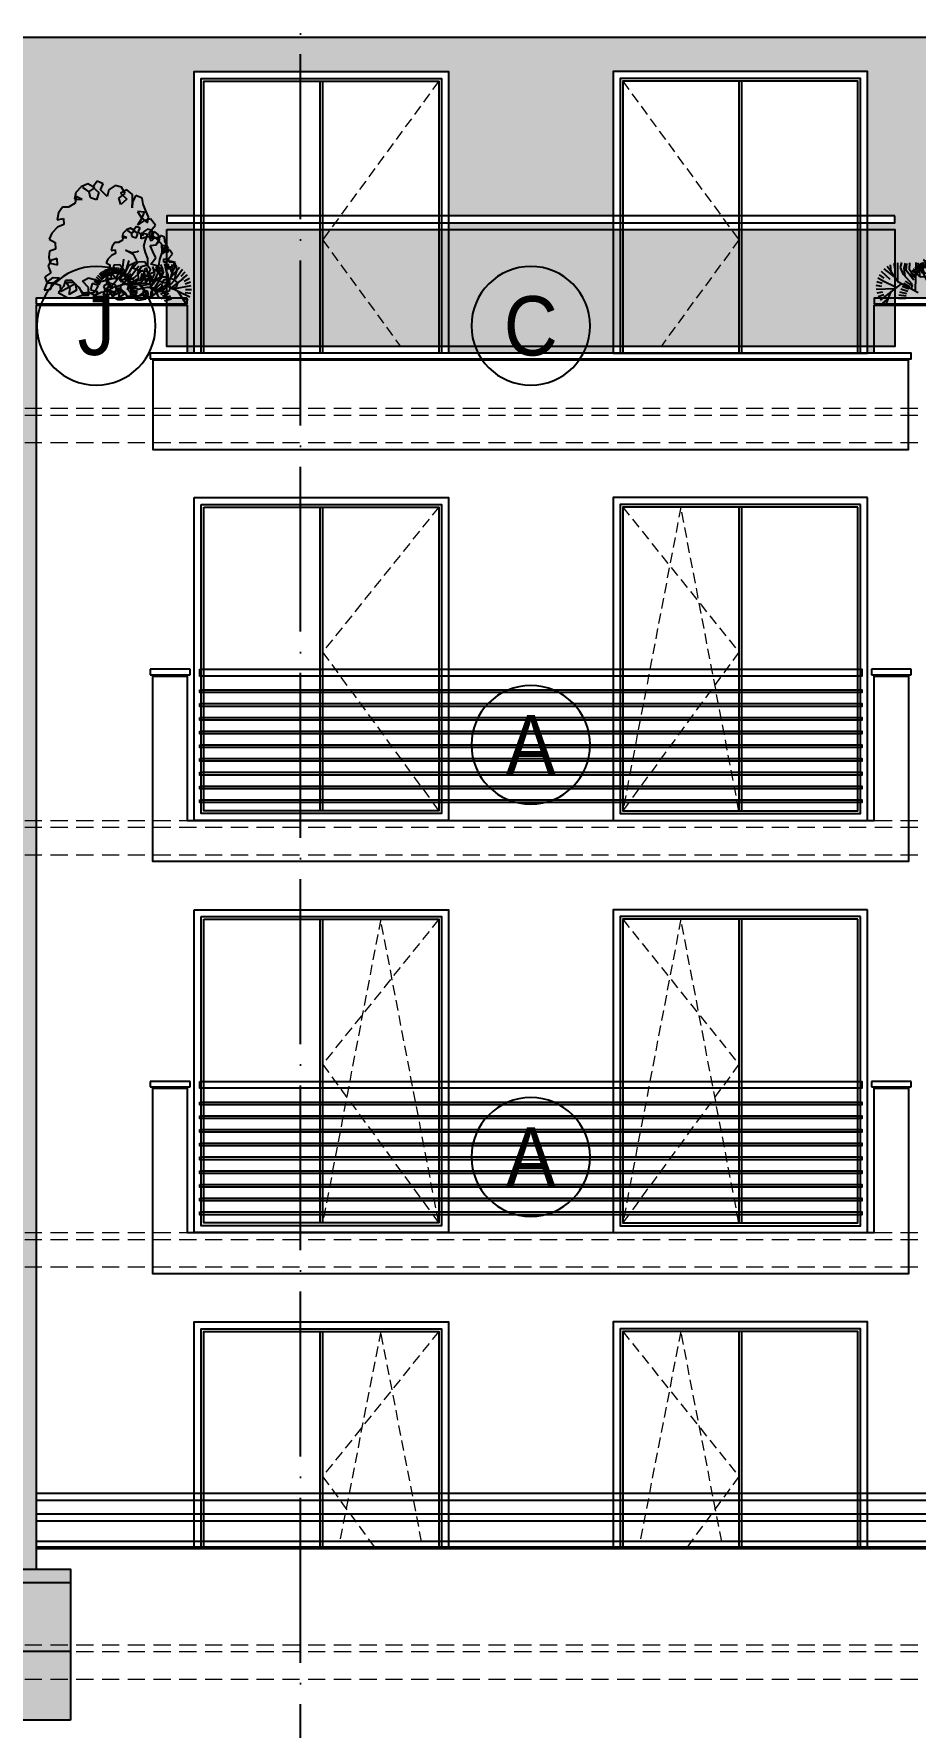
# Model space of a CAD drawing. Extents: x 9615146 to 9672346, y 4699603 to 4705703.
# Drawn here: x 9646789 to 9647431, y 4700649 to 4701881 of the extents above; entities that cross this region are included whole.
import ezdxf
from ezdxf.enums import TextEntityAlignment as Align

# ---------------------------------------------------------------- set-up
doc = ezdxf.new("R2010")
doc.units = 0
doc.header["$LTSCALE"] = 0.5
doc.header["$MEASUREMENT"] = 0
doc.linetypes.add('ACAD_ISO04W100', pattern=[30, 24, -3, 0, -3])
doc.linetypes.add('DASHED', pattern=[0.75, 0.5, -0.25])
doc.layers.get('0').update_dxf_attribs({"color": 251, "linetype": 'CONTINUOUS'})
for name, color, linetype in [('_axis', 1, 'ACAD_ISO04W100'), ('_hatch', 9, 'CONTINUOUS'), ('_hatch_construction', 252, 'CONTINUOUS'), ('_text_spesif_window', 41, 'CONTINUOUS'), ('_view', 3, 'CONTINUOUS'), ('_vista', 75, 'CONTINUOUS'), ('fasadi', 147, 'CONTINUOUS')]:
    doc.layers.add(name, color=color, linetype=linetype)
doc.layers.add('_punk', color=8, linetype='DASHED', lineweight=9)
doc.styles.add('HEB1', font='', dxfattribs={"width": 0.8, "oblique": 17})
doc.styles.add('POMESHTENIA', font='arial.ttf', dxfattribs={"width": 0.9})
doc.styles.get('HEB1').set_extended_font_data('HebarU Cyr')
pattern_1 = [(0, (3, 0), (30, 15), [27, -3]), (0, (3, 3), (30, 15), [27, -3]), (90, (3, 3), (-30, 15), [12, -3]), (90, (0, 3), (-30, 15), [12, -3])]

# ---------------------------------------------------------------- blocks, each defined once
blk = doc.blocks.new('TREE8-E')
for p, q in [((-8.62, 6.91), (-10, 10.02)), ((-7.19, 7.05), (-8.98, 10.44)), ((-7.42, 8.84), (-7.9, 10.7)), ((-7.42, 8.84), (-6.79, 10.78)), ((-6.94, 5.39), (-4.62, 10.43)), ((-6.11, 9.06), (-5.69, 10.69)), ((-4.45, 8.81), (-3.55, 10.05)), ((-8.62, 3.89), (-13.52, 5.93)), ((-11.68, 6.05), (-13.1, 6.95)), ((-11.26, 6.78), (-12.51, 7.9)), ((-10.72, 7.44), (-11.79, 8.73)), ((-10.09, 8), (-10.95, 9.45)), ((-8.04, 4.03), (-10.82, 7.5)), ((-6.94, 5.39), (-7.42, 8.84)), ((-2.76, 0.04), (-6.94, 5.39)), ((-4.54, 6.64), (-4.45, 8.81)), ((-3.26, 2.93), (-4.54, 6.64)), ((-4.32, 6), (-3.61, 8.28)), ((-3.61, 8.28), (-2.65, 9.42)), ((-3.37, 7.39), (-2.35, 9.19)), ((-2.44, 3.89), (-3.37, 7.39)), ((-3.33, 0.76), (0.33, 8.32)), ((-2.38, 7.14), (-1.43, 8.96)), ((-1.73, 4.24), (-2.38, 7.14)), ((-0.38, 3.93), (-1.32, 6.6)), ((-0.38, 3.93), (0.43, 6.59)), ((0.67, 4.77), (0.71, 7.98)), ((1.23, 4.49), (1.23, 6.45)), ((3.03, 4.83), (1.24, 7.41)), ((4.3, 4.6), (2.6, 8.27)), ((4.87, 5.91), (4.09, 8.87)), ((6.86, 2.61), (4.33, 5.51)), ((6.02, 4.2), (4.87, 5.91)), ((6, 5.26), (5.67, 9.21)), ((6.46, 4.38), (6, 5.26)), ((9.16, 0.67), (6.19, 6.34)), ((6.98, 6.04), (7.28, 9.27)), ((7.4, 4.58), (6.98, 6.04)), ((8.33, 3.11), (7.54, 6.56)), ((8.35, 4.58), (8.22, 6.56)), ((8.82, 4.51), (8.9, 6.49)), ((9.28, 4.39), (9.57, 6.35)), ((9.73, 4.22), (10.22, 6.14)), ((10.16, 4.01), (10.84, 5.86)), ((10.56, 3.75), (11.43, 5.52)), ((10.93, 3.45), (11.99, 5.12)), ((-12.21, 3.59), (-13.88, 3.75)), ((-12.16, 4.44), (-13.79, 4.86)), ((-6.22, 4.47), (-13.79, 2.65)), ((-11.9, 1.94), (-13.54, 1.57)), ((-9.89, 3.59), (-13.12, 0.55)), ((-6.86, -0.04), (-8.75, 0.93)), ((-6.43, 0.55), (-8.23, 1.68)), ((-5.95, 1.11), (-7.65, 2.39)), ((-5.43, 1.62), (-7.01, 3.05)), ((-4.86, 2.09), (-6.31, 3.65)), ((-4.25, 2.5), (-5.56, 4.18)), ((-3.61, 2.86), (-4.77, 4.65)), ((-4.11, 1.77), (-3.26, 2.93)), ((1.9, 3.05), (-0.38, 3.93)), ((8.96, 0.42), (0.67, 4.77)), ((3.35, 0.5), (1.38, 0.37)), ((3.43, 0.97), (1.45, 1.05)), ((3.55, 1.44), (1.59, 1.72)), ((3.72, 1.88), (1.8, 2.37)), ((3.93, 2.31), (1.9, 3.05)), ((4.83, 3.42), (3.03, 4.83)), ((5.2, 3.72), (4.3, 4.6)), ((7.99, 2.91), (9.73, 4.22)), ((8.64, 0.04), (12.5, 4.67)), ((11.57, 2.74), (12.95, 4.16)), ((11.84, 2.34), (13.36, 3.61)), ((12.05, 1.92), (13.7, 3.02)), ((12.23, 1.47), (13.98, 2.4)), ((12.35, 1.01), (14.19, 1.75)), ((12.43, 0.54), (14.34, 1.08))]:
    blk.add_line(p, q)
blk = doc.blocks.new('_TREE16')
for p, q in [((-1.4, 155.7), (-7.1, 147.9)), ((6.3, 152), (-1.4, 155.7)), ((-29.4, 140.7), (-30.9, 132.4)), ((-30.9, 132.4), (-21.1, 131.8)), ((-28.8, 135.5), (-29.9, 127.2)), ((-22.1, 148.4), (-29.4, 140.7)), ((-21.1, 131.8), (-28.8, 135.5)), ((-13.8, 152), (-22.1, 148.4)), ((-11.8, 141.7), (-20, 147.4)), ((-20, 147.4), (-12.3, 141.7)), ((-4.5, 146.9), (-13.8, 152)), ((-12.3, 141.7), (-4.5, 146.9)), ((-10.2, 133.9), (-11.8, 141.7)), ((-2.4, 131.4), (-10.2, 133.9)), ((-7.1, 147.9), (0.7, 140.7)), ((0.7, 140.7), (-2.4, 131.4)), ((2.7, 144.3), (6.3, 152)), ((11.5, 135.5), (2.7, 144.3)), ((13.6, 144.3), (11.5, 135.5)), ((21.9, 150), (13.6, 144.3)), ((30.2, 147.9), (21.9, 150)), ((26.5, 133.4), (34.8, 139.6)), ((29.1, 125.1), (26.5, 133.4)), ((36.9, 144.3), (28.6, 140.1)), ((28.6, 140.1), (36.9, 132.4)), ((36.9, 132.4), (29.1, 125.1)), ((34.8, 139.6), (30.2, 147.9)), ((44.6, 138.1), (36.9, 144.3)), ((44.6, 130.3), (44.6, 138.1)), ((48.8, 137), (44.6, 128.8)), ((57.1, 133.4), (48.8, 137)), ((58.1, 125.6), (57.1, 133.4)), ((-51.6, 114.3), (-53.7, 105.4)), ((-46.4, 122), (-51.6, 114.3)), ((-38.7, 122), (-46.4, 122)), ((-29.9, 127.2), (-38.7, 122)), ((44.1, 121), (44.6, 130.3)), ((44.6, 128.8), (44.1, 121)), ((60.1, 115.3), (50.8, 116.3)), ((50.8, 116.3), (56, 108)), ((56.5, 107), (60.1, 115.3)), ((61.7, 116.9), (58.1, 125.6)), ((65.3, 109.1), (61.7, 116.9)), ((-53.1, 95.6), (-60.4, 87.8)), ((-53.7, 105.4), (-45.4, 107)), ((-44.8, 99.2), (-53.1, 95.6)), ((-45.4, 107), (-44.8, 99.2)), ((51.4, 98.7), (56.5, 107)), ((59.1, 103.9), (51.4, 98.7)), ((55.5, 80.6), (55.5, 88.4)), ((55.5, 88.4), (63.8, 86.8)), ((56, 108), (63.8, 101.3)), ((67.9, 106.5), (59.1, 103.9)), ((63.8, 101.3), (65.3, 109.1)), ((66.4, 89.4), (74.1, 98.2)), ((66.9, 81.6), (66.4, 89.4)), ((74.1, 98.2), (67.9, 106.5)), ((-60.4, 87.8), (-64, 80.1)), ((-64, 80.1), (-56.3, 75.9)), ((-55.7, 67.1), (-63.5, 64.5)), ((-56.3, 75.9), (-55.7, 67.1)), ((46.2, 59.9), (35.3, 66.1)), ((35.3, 66.1), (43.6, 63)), ((63.3, 83.2), (55.5, 80.6)), ((60.7, 79), (58.6, 71.3)), ((58.6, 71.3), (60.7, 63)), ((63.8, 86.8), (60.7, 79)), ((71.6, 82.7), (63.3, 83.2)), ((74.6, 81.6), (66.9, 81.6)), ((67.4, 71.8), (75.1, 72.9)), ((71, 64), (67.4, 71.8)), ((79.8, 80.6), (71.6, 82.7)), ((82.4, 73.9), (74.6, 81.6)), ((75.1, 72.9), (79.8, 80.6)), ((82.9, 63), (82.4, 73.9)), ((-61.9, 52.6), (-65, 44.9)), ((-65, 44.9), (-61.9, 36.6)), ((-63.5, 64.5), (-64.5, 56.8)), ((-64.5, 56.8), (-62.4, 49)), ((-62.4, 49), (-53.1, 46.9)), ((-53.7, 55.2), (-61.9, 52.6)), ((-53.1, 46.9), (-53.7, 55.2)), ((20.3, 46.4), (18.3, 37.6)), ((28.1, 46.9), (20.3, 46.4)), ((34.3, 38.2), (28.1, 46.9)), ((35.8, 37.6), (40, 46.4)), ((40, 46.4), (50.3, 51.1)), ((43.6, 63), (51.4, 64)), ((44.6, 42.3), (52.4, 50.6)), ((50.3, 51.1), (46.2, 59.9)), ((55.5, 44.3), (50.8, 36.6)), ((51.4, 64), (52.4, 65.6)), ((52.4, 50.6), (60.1, 51.1)), ((63.8, 46.4), (55.5, 44.3)), ((60.1, 51.1), (67.9, 41.3)), ((60.7, 63), (63.8, 55.2)), ((63.8, 55.2), (63.8, 46.4)), ((68.4, 47.5), (74.6, 55.8)), ((76.7, 45.4), (68.4, 47.5)), ((74.6, 55.8), (71, 64)), ((71.6, 37.1), (78.8, 44.9)), ((85, 38.2), (76.7, 45.4)), ((78.8, 44.9), (79.8, 53.7)), ((79.8, 53.7), (82.9, 63)), ((-67.1, 23.1), (-70.2, 13.8)), ((-61.9, 36.6), (-69.7, 31.4)), ((-69.7, 31.4), (-67.1, 23.7)), ((-67.1, 23.7), (-58.8, 30.4)), ((-58.8, 23.1), (-67.1, 23.1)), ((-61.9, 15.4), (-59.9, 23.7)), ((-59.9, 23.7), (-49.5, 20.5)), ((-58.8, 30.4), (-50.5, 29.9)), ((-50.5, 29.9), (-58.8, 23.1)), ((-42.8, 26.3), (-45.4, 18.5)), ((-34.5, 26.3), (-42.8, 26.3)), ((-41.2, 23.7), (-32.9, 24.2)), ((-36.6, 15.9), (-41.2, 23.7)), ((-39.2, 17.4), (-29.9, 22.6)), ((-25.7, 17.9), (-34.5, 26.3)), ((-32.9, 24.2), (-24.7, 17.4)), ((-29.9, 22.6), (-28.3, 13.8)), ((-20.5, 25.7), (-12.8, 29.9)), ((-12.8, 17.4), (-20.5, 25.7)), ((-12.8, 29.9), (-5, 27.8)), ((-8.2, 22.6), (-10.2, 14.4)), ((0.1, 20), (-8.2, 22.6)), ((-5, 27.8), (3.3, 25.2)), ((3.3, 25.2), (11.5, 27.3)), ((11.5, 27.3), (20.8, 29.3)), ((13.6, 23.1), (12, 15.4)), ((21.9, 21.1), (13.6, 23.1)), ((18.3, 37.6), (28.1, 35)), ((20.8, 29.3), (28.6, 29.3)), ((35.3, 27.3), (27, 27.8)), ((27, 27.8), (36.9, 21.1)), ((28.1, 35), (35.8, 37.6)), ((28.6, 29.3), (34.3, 38.2)), ((29.1, 20), (37.9, 27.3)), ((44.1, 24.2), (35.3, 27.3)), ((37.9, 27.3), (40.5, 18.5)), ((38.4, 14.8), (39.5, 22.6)), ((46.2, 22.1), (38.4, 14.8)), ((39.5, 22.6), (48.2, 22.6)), ((52.4, 28.8), (44.1, 24.2)), ((55.5, 38.7), (44.6, 42.3)), ((55.5, 20), (46.2, 22.1)), ((48.2, 21.6), (56, 24.7)), ((48.2, 22.6), (56.5, 20)), ((50.8, 36.6), (52.4, 28.8)), ((63.3, 37.6), (55.5, 38.7)), ((56, 24.7), (63.3, 34)), ((56.5, 20), (67.4, 22.1)), ((67.9, 41.3), (63.3, 32.4)), ((69.4, 29.9), (63.3, 37.6)), ((63.3, 34), (71.6, 37.1)), ((63.3, 32.4), (73.6, 25.7)), ((67.4, 22.1), (69.4, 29.9)), ((73.6, 25.7), (81.9, 29.9)), ((81.9, 29.9), (85, 38.2)), ((-70.2, 13.8), (-61.9, 15.4)), ((-45.4, 18.5), (-52.1, 10.7)), ((-52.1, 10.7), (-39.7, 4)), ((-49.5, 20.5), (-49, 12.2)), ((-49, 12.2), (-39.2, 17.4)), ((-39.7, 4), (-30.9, 4)), ((-38.1, 8.1), (-36.6, 15.9)), ((-28.3, 13.8), (-38.1, 8.1)), ((-30.9, 4), (-21.1, 7.6)), ((-20, 10.2), (-25.7, 17.9)), ((-24.7, 17.4), (-21.1, 9.2)), ((-21.1, 9.2), (-13.3, 9.7)), ((-21.1, 7.6), (-12.3, 7.6)), ((-12.3, 10.7), (-20, 10.2)), ((-13.3, 9.7), (-4.5, 11.2)), ((-12.3, 7.6), (-12.8, 17.4)), ((-4.5, 7.1), (-12.3, 10.7)), ((-10.2, 14.4), (-0.9, 12.2)), ((-4.5, 11.2), (0.1, 20)), ((-0.9, 12.2), (-4.5, 4.5)), ((3.8, 10.7), (-4.5, 7.1)), ((-4.5, 4.5), (3.8, 2.4)), ((13.6, 12.8), (3.8, 10.7)), ((3.8, 2.4), (11.5, 3.5)), ((8.4, 5.5), (16.2, 10.2)), ((11.5, 3.5), (19.3, 5)), ((12, 15.4), (21.3, 8.6)), ((19.3, 5), (13.6, 12.8)), ((16.2, 10.2), (23.9, 13.3)), ((21.3, 8.6), (29.6, 10.7)), ((23.9, 13.3), (21.9, 21.1)), ((29.6, 10.7), (29.1, 20)), ((36.9, 21.1), (48.2, 21.6)), ((40.5, 18.5), (44.1, 9.2)), ((44.1, 9.2), (52.4, 6)), ((52.4, 6), (60.7, 12.2)), ((60.7, 12.2), (55.5, 20))]:
    blk.add_line(p, q)
blk = doc.blocks.new('fghfdg')
at = {"layer": '_text_spesif_window'}
blk.add_circle((0, 0), 18, dxfattribs=at)
at = {"layer": '_text_spesif_window', "style": 'HEB1', "text_generation_flag": 6, "width": 0.8}
blk.add_attdef('A', text='', height=18, rotation=180, dxfattribs=at).set_placement((0, -9.23), align=Align.CENTER)

msp = doc.modelspace()

# ---------------------------------------------------------------- hatches: boundary and pattern name
at = {"layer": '_hatch', "ltscale": 30, "true_color": 0xb97b1d}
h = msp.add_hatch(color=32, dxfattribs=at)
h.dxf.hatch_style = 1
h.paths.add_polyline_path([(9646905.73, 4701853.84), (9646983.23, 4701853.84), (9646983.23, 4701878.84), (9646313.23, 4701878.84), (9646313.23, 4701853.84), (9646390.73, 4701853.84), (9646390.73, 4701748.84), (9646410.73, 4701748.84), (9646410.73, 4701743.84), (9646390.73, 4701743.84), (9646390.73, 4701738.84), (9646410.73, 4701738.84), (9646410.73, 4701688.84), (9646505.73, 4701688.84), (9646505.73, 4701684.84), (9646410.73, 4701684.84), (9646410.73, 4701683.84), (9646505.73, 4701683.84), (9646505.73, 4700763.84), (9646790.73, 4700763.84), (9646790.73, 4701683.84), (9646885.73, 4701683.84), (9646885.73, 4701684.84), (9646790.73, 4701684.84), (9646790.73, 4701688.84), (9646885.73, 4701688.84), (9646885.73, 4701738.84), (9646905.73, 4701738.84), (9646905.73, 4701743.84), (9646885.73, 4701743.84), (9646885.73, 4701748.84), (9646905.73, 4701748.84)])
h.paths.add_polyline_path([(9646738.23, 4701648.84), (9646738.23, 4701578.84), (9646558.23, 4701578.84), (9646558.23, 4701648.84)], flags=16)
h.paths.add_polyline_path([(9646733.23, 4701643.84), (9646733.23, 4701583.84), (9646563.23, 4701583.84), (9646563.23, 4701643.84)], flags=0)
h.paths.add_polyline_path([(9646731.23, 4701641.84), (9646731.23, 4701585.84), (9646565.23, 4701585.84), (9646565.23, 4701641.84)], flags=0)
h.paths.add_polyline_path([(9646738.23, 4701348.84), (9646738.23, 4701278.84), (9646558.23, 4701278.84), (9646558.23, 4701348.84)], flags=16)
h.paths.add_polyline_path([(9646733.23, 4701343.84), (9646733.23, 4701283.84), (9646563.23, 4701283.84), (9646563.23, 4701343.84)], flags=0)
h.paths.add_polyline_path([(9646731.23, 4701341.84), (9646731.23, 4701285.84), (9646565.23, 4701285.84), (9646565.23, 4701341.84)], flags=0)
h.paths.add_polyline_path([(9646738.23, 4701048.84), (9646738.23, 4700978.84), (9646558.23, 4700978.84), (9646558.23, 4701048.84)], flags=16)
h.paths.add_polyline_path([(9646733.23, 4701043.84), (9646733.23, 4700983.84), (9646563.23, 4700983.84), (9646563.23, 4701043.84)], flags=0)
h.paths.add_polyline_path([(9646731.23, 4701041.84), (9646731.23, 4700985.84), (9646565.23, 4700985.84), (9646565.23, 4701041.84)], flags=0)
h.paths.add_polyline_path([(9646410.73, 4701738.84), (9646390.73, 4701738.84), (9646390.73, 4701653.84), (9646395.73, 4701653.84), (9646395.73, 4701683.84), (9646410.73, 4701683.84), (9646410.73, 4701684.84), (9646395.73, 4701684.84), (9646395.73, 4701688.84), (9646410.73, 4701688.84)], flags=17)
h.paths.add_polyline_path([(9646395.73, 4701653.84), (9646390.73, 4701653.84), (9646390.73, 4701648.84), (9646395.73, 4701648.84)], flags=17)
h.paths.add_polyline_path([(9646905.73, 4701738.84), (9646885.73, 4701738.84), (9646885.73, 4701688.84), (9646900.73, 4701688.84), (9646900.73, 4701684.84), (9646885.73, 4701684.84), (9646885.73, 4701683.84), (9646900.73, 4701683.84), (9646900.73, 4701653.84), (9646905.73, 4701653.84)], flags=17)
h.paths.add_polyline_path([(9646905.73, 4701653.84), (9646900.73, 4701653.84), (9646900.73, 4701648.84), (9646905.73, 4701648.84)], flags=17)
h = msp.add_hatch(color=32, dxfattribs=at)
h.dxf.hatch_style = 1
h.paths.add_polyline_path([(9648235.73, 4701878.84), (9648218.23, 4701878.84), (9648218.23, 4701688.84), (9648235.73, 4701688.84)])
h.paths.add_polyline_path([(9647395.73, 4701853.84), (9647210.73, 4701853.84), (9647210.73, 4701748.84), (9647090.73, 4701748.84), (9647090.73, 4701853.84), (9646983.23, 4701853.84), (9646983.23, 4701878.84), (9647493.23, 4701878.84), (9647493.23, 4701688.84), (9647415.73, 4701688.84), (9647415.73, 4701738.84), (9647395.73, 4701738.84), (9647395.73, 4701743.84), (9647415.73, 4701743.84), (9647415.73, 4701748.84), (9647395.73, 4701748.84)])
h.paths.add_polyline_path([(9647493.23, 4701878.84), (9647528.23, 4701878.84), (9647528.23, 4701688.84), (9647493.23, 4701688.84)])
h.paths.add_polyline_path([(9647528.23, 4701878.84), (9648218.23, 4701878.84), (9648218.23, 4701688.84), (9648140.73, 4701688.84), (9648140.73, 4701738.84), (9648120.73, 4701738.84), (9648120.73, 4701743.84), (9648140.73, 4701743.84), (9648140.73, 4701748.84), (9648120.73, 4701748.84), (9648120.73, 4701853.84), (9647935.73, 4701853.84), (9647935.73, 4701748.84), (9647815.73, 4701748.84), (9647815.73, 4701853.84), (9647630.73, 4701853.84), (9647630.73, 4701748.84), (9647610.73, 4701748.84), (9647610.73, 4701743.84), (9647630.73, 4701743.84), (9647630.73, 4701738.84), (9647610.73, 4701738.84), (9647610.73, 4701688.84), (9647528.23, 4701688.84)])
h.paths.add_polyline_path([(9648120.73, 4701738.84), (9648140.73, 4701738.84), (9648140.73, 4701688.84), (9648125.73, 4701688.84), (9648125.73, 4701684.84), (9648140.73, 4701684.84), (9648140.73, 4701683.84), (9648125.73, 4701683.84), (9648125.73, 4701653.84), (9648120.73, 4701653.84)])
h.paths.add_polyline_path([(9648120.73, 4701653.84), (9648125.73, 4701653.84), (9648125.73, 4701648.84), (9648120.73, 4701648.84)])
h.paths.add_polyline_path([(9647815.73, 4701743.84), (9647935.73, 4701743.84), (9647935.73, 4701738.84), (9647815.73, 4701738.84)], flags=17)
h.paths.add_polyline_path([(9647815.73, 4701738.84), (9647935.73, 4701738.84), (9647935.73, 4701653.84), (9647815.73, 4701653.84)])
h.paths.add_polyline_path([(9647815.73, 4701653.84), (9647935.73, 4701653.84), (9647935.73, 4701648.84), (9647815.73, 4701648.84)])
h.paths.add_polyline_path([(9647610.73, 4701738.84), (9647630.73, 4701738.84), (9647630.73, 4701653.84), (9647625.73, 4701653.84), (9647625.73, 4701683.84), (9647610.73, 4701683.84), (9647610.73, 4701684.84), (9647625.73, 4701684.84), (9647625.73, 4701688.84), (9647610.73, 4701688.84)])
h.paths.add_polyline_path([(9647625.73, 4701653.84), (9647630.73, 4701653.84), (9647630.73, 4701648.84), (9647625.73, 4701648.84)])
h.paths.add_polyline_path([(9647395.73, 4701738.84), (9647415.73, 4701738.84), (9647415.73, 4701688.84), (9647400.73, 4701688.84), (9647400.73, 4701684.84), (9647415.73, 4701684.84), (9647415.73, 4701683.84), (9647400.73, 4701683.84), (9647400.73, 4701653.84), (9647395.73, 4701653.84)])
h.paths.add_polyline_path([(9647395.73, 4701653.84), (9647400.73, 4701653.84), (9647400.73, 4701648.84), (9647395.73, 4701648.84)])
h.paths.add_polyline_path([(9647090.73, 4701743.84), (9647210.73, 4701743.84), (9647210.73, 4701738.84), (9647090.73, 4701738.84)], flags=16)
h.paths.add_polyline_path([(9647090.73, 4701738.84), (9647210.73, 4701738.84), (9647210.73, 4701653.84), (9647090.73, 4701653.84)])
h.paths.add_polyline_path([(9647090.73, 4701653.84), (9647210.73, 4701653.84), (9647210.73, 4701648.84), (9647090.73, 4701648.84)])
at = {"layer": '_hatch', "ltscale": 30, "true_color": 0x755724}
h = msp.add_hatch(color=27, dxfattribs=at)
h.dxf.hatch_style = 1
h.paths.add_polyline_path([(9646480.73, 4700763.84), (9646480.73, 4700708.84), (9646815.73, 4700708.84), (9646815.73, 4700763.84)])
h.paths.add_polyline_path([(9646480.73, 4700708.84), (9646480.73, 4700703.84), (9646815.73, 4700703.84), (9646815.73, 4700708.84)])
h.paths.add_polyline_path([(9646480.73, 4700703.84), (9646480.73, 4700683.84), (9646815.73, 4700683.84), (9646815.73, 4700703.84)])
h.paths.add_polyline_path([(9646480.73, 4700683.84), (9646480.73, 4700653.84), (9646815.73, 4700653.84), (9646815.73, 4700683.84)])
at = {"layer": '_hatch_construction', "ltscale": 40}
h = msp.add_hatch(dxfattribs=at)
h.set_pattern_fill('EGGCRATE', color=250, scale=30, style=0, pattern_type=2)
h.set_pattern_definition(pattern_1)
h.paths.add_polyline_path([(9646905.73, 4701853.84), (9646983.23, 4701853.84), (9646983.23, 4701878.84), (9646313.23, 4701878.84), (9646313.23, 4701853.84), (9646390.73, 4701853.84), (9646390.73, 4701748.84), (9646410.73, 4701748.84), (9646410.73, 4701743.84), (9646390.73, 4701743.84), (9646390.73, 4701738.84), (9646410.73, 4701738.84), (9646410.73, 4701688.84), (9646505.73, 4701688.84), (9646505.73, 4701684.84), (9646410.73, 4701684.84), (9646410.73, 4701683.84), (9646505.73, 4701683.84), (9646505.73, 4700763.84), (9646790.73, 4700763.84), (9646790.73, 4701683.84), (9646885.73, 4701683.84), (9646885.73, 4701684.84), (9646790.73, 4701684.84), (9646790.73, 4701688.84), (9646885.73, 4701688.84), (9646885.73, 4701738.84), (9646905.73, 4701738.84), (9646905.73, 4701743.84), (9646885.73, 4701743.84), (9646885.73, 4701748.84), (9646905.73, 4701748.84)])
h.paths.add_polyline_path([(9646738.23, 4701648.84), (9646738.23, 4701578.84), (9646558.23, 4701578.84), (9646558.23, 4701648.84)], flags=16)
h.paths.add_polyline_path([(9646733.23, 4701643.84), (9646733.23, 4701583.84), (9646563.23, 4701583.84), (9646563.23, 4701643.84)], flags=0)
h.paths.add_polyline_path([(9646731.23, 4701641.84), (9646731.23, 4701585.84), (9646565.23, 4701585.84), (9646565.23, 4701641.84)], flags=0)
h.paths.add_polyline_path([(9646738.23, 4701348.84), (9646738.23, 4701278.84), (9646558.23, 4701278.84), (9646558.23, 4701348.84)], flags=16)
h.paths.add_polyline_path([(9646733.23, 4701343.84), (9646733.23, 4701283.84), (9646563.23, 4701283.84), (9646563.23, 4701343.84)], flags=0)
h.paths.add_polyline_path([(9646731.23, 4701341.84), (9646731.23, 4701285.84), (9646565.23, 4701285.84), (9646565.23, 4701341.84)], flags=0)
h.paths.add_polyline_path([(9646738.23, 4701048.84), (9646738.23, 4700978.84), (9646558.23, 4700978.84), (9646558.23, 4701048.84)], flags=16)
h.paths.add_polyline_path([(9646733.23, 4701043.84), (9646733.23, 4700983.84), (9646563.23, 4700983.84), (9646563.23, 4701043.84)], flags=0)
h.paths.add_polyline_path([(9646731.23, 4701041.84), (9646731.23, 4700985.84), (9646565.23, 4700985.84), (9646565.23, 4701041.84)], flags=0)
h.paths.add_polyline_path([(9646410.73, 4701738.84), (9646390.73, 4701738.84), (9646390.73, 4701653.84), (9646395.73, 4701653.84), (9646395.73, 4701683.84), (9646410.73, 4701683.84), (9646410.73, 4701684.84), (9646395.73, 4701684.84), (9646395.73, 4701688.84), (9646410.73, 4701688.84)], flags=17)
h.paths.add_polyline_path([(9646395.73, 4701653.84), (9646390.73, 4701653.84), (9646390.73, 4701648.84), (9646395.73, 4701648.84)], flags=17)
h.paths.add_polyline_path([(9646905.73, 4701738.84), (9646885.73, 4701738.84), (9646885.73, 4701688.84), (9646900.73, 4701688.84), (9646900.73, 4701684.84), (9646885.73, 4701684.84), (9646885.73, 4701683.84), (9646900.73, 4701683.84), (9646900.73, 4701653.84), (9646905.73, 4701653.84)], flags=17)
h.paths.add_polyline_path([(9646905.73, 4701653.84), (9646900.73, 4701653.84), (9646900.73, 4701648.84), (9646905.73, 4701648.84)], flags=17)
h = msp.add_hatch(dxfattribs=at)
h.set_pattern_fill('EGGCRATE', color=250, scale=30, style=0, pattern_type=2)
h.set_pattern_definition(pattern_1)
h.paths.add_polyline_path([(9648235.73, 4701878.84), (9648218.23, 4701878.84), (9648218.23, 4701688.84), (9648235.73, 4701688.84)])
h.paths.add_polyline_path([(9647395.73, 4701853.84), (9647210.73, 4701853.84), (9647210.73, 4701748.84), (9647090.73, 4701748.84), (9647090.73, 4701853.84), (9646983.23, 4701853.84), (9646983.23, 4701878.84), (9647493.23, 4701878.84), (9647493.23, 4701688.84), (9647415.73, 4701688.84), (9647415.73, 4701738.84), (9647395.73, 4701738.84), (9647395.73, 4701743.84), (9647415.73, 4701743.84), (9647415.73, 4701748.84), (9647395.73, 4701748.84)])
h.paths.add_polyline_path([(9647493.23, 4701878.84), (9647528.23, 4701878.84), (9647528.23, 4701688.84), (9647493.23, 4701688.84)])
h.paths.add_polyline_path([(9647528.23, 4701878.84), (9648218.23, 4701878.84), (9648218.23, 4701688.84), (9648140.73, 4701688.84), (9648140.73, 4701738.84), (9648120.73, 4701738.84), (9648120.73, 4701743.84), (9648140.73, 4701743.84), (9648140.73, 4701748.84), (9648120.73, 4701748.84), (9648120.73, 4701853.84), (9647935.73, 4701853.84), (9647935.73, 4701748.84), (9647815.73, 4701748.84), (9647815.73, 4701853.84), (9647630.73, 4701853.84), (9647630.73, 4701748.84), (9647610.73, 4701748.84), (9647610.73, 4701743.84), (9647630.73, 4701743.84), (9647630.73, 4701738.84), (9647610.73, 4701738.84), (9647610.73, 4701688.84), (9647528.23, 4701688.84)])
h.paths.add_polyline_path([(9648120.73, 4701738.84), (9648140.73, 4701738.84), (9648140.73, 4701688.84), (9648125.73, 4701688.84), (9648125.73, 4701684.84), (9648140.73, 4701684.84), (9648140.73, 4701683.84), (9648125.73, 4701683.84), (9648125.73, 4701653.84), (9648120.73, 4701653.84)])
h.paths.add_polyline_path([(9648120.73, 4701653.84), (9648125.73, 4701653.84), (9648125.73, 4701648.84), (9648120.73, 4701648.84)])
h.paths.add_polyline_path([(9647815.73, 4701743.84), (9647935.73, 4701743.84), (9647935.73, 4701738.84), (9647815.73, 4701738.84)], flags=17)
h.paths.add_polyline_path([(9647815.73, 4701738.84), (9647935.73, 4701738.84), (9647935.73, 4701653.84), (9647815.73, 4701653.84)])
h.paths.add_polyline_path([(9647815.73, 4701653.84), (9647935.73, 4701653.84), (9647935.73, 4701648.84), (9647815.73, 4701648.84)])
h.paths.add_polyline_path([(9647610.73, 4701738.84), (9647630.73, 4701738.84), (9647630.73, 4701653.84), (9647625.73, 4701653.84), (9647625.73, 4701683.84), (9647610.73, 4701683.84), (9647610.73, 4701684.84), (9647625.73, 4701684.84), (9647625.73, 4701688.84), (9647610.73, 4701688.84)])
h.paths.add_polyline_path([(9647625.73, 4701653.84), (9647630.73, 4701653.84), (9647630.73, 4701648.84), (9647625.73, 4701648.84)])
h.paths.add_polyline_path([(9647395.73, 4701738.84), (9647415.73, 4701738.84), (9647415.73, 4701688.84), (9647400.73, 4701688.84), (9647400.73, 4701684.84), (9647415.73, 4701684.84), (9647415.73, 4701683.84), (9647400.73, 4701683.84), (9647400.73, 4701653.84), (9647395.73, 4701653.84)])
h.paths.add_polyline_path([(9647395.73, 4701653.84), (9647400.73, 4701653.84), (9647400.73, 4701648.84), (9647395.73, 4701648.84)])
h.paths.add_polyline_path([(9647090.73, 4701743.84), (9647210.73, 4701743.84), (9647210.73, 4701738.84), (9647090.73, 4701738.84)], flags=16)
h.paths.add_polyline_path([(9647090.73, 4701738.84), (9647210.73, 4701738.84), (9647210.73, 4701653.84), (9647090.73, 4701653.84)])
h.paths.add_polyline_path([(9647090.73, 4701653.84), (9647210.73, 4701653.84), (9647210.73, 4701648.84), (9647090.73, 4701648.84)])
at = {"layer": 'fasadi'}
h = msp.add_hatch(dxfattribs=at)
h.set_pattern_fill('DOTS,_O', color=256, scale=3)
h.set_pattern_definition([(0, (9644152.7974, 4699996.5997), (2.38125, 4.7625), [0, -4.7625])])
h.paths.add_polyline_path([(9646885.73, 4701653.84), (9647415.73, 4701653.84), (9647415.73, 4701738.84), (9646885.73, 4701738.84)])

# ---------------------------------------------------------------- linework, layer by layer
at = {"layer": '_axis', "ltscale": 10}
msp.add_line((9646983.23, 4699945.26), (9646983.23, 4702088.08), dxfattribs=at)
at = {"layer": '_hatch_construction', "color": 250, "ltscale": 40}
for p, q in [((9646815.73, 4700753.84, 0), (9646480.73, 4700753.84)), ((9646815.73, 4700703.84), (9646480.73, 4700703.84))]:
    msp.add_line(p, q, dxfattribs=at)
at = {"layer": '_punk', "ltscale": 30}
for p, q in [((9647083.73, 4701846.84), (9646999.23, 4701731.34)), ((9647217.73, 4701846.84), (9647302.23, 4701731.34)), ((9646999.23, 4701731.34), (9647055.93, 4701653.84)), ((9647302.23, 4701731.34), (9647245.53, 4701653.84)), ((9647083.73, 4701536.84), (9646999.23, 4701431.34)), ((9647259.98, 4701536.84), (9647217.73, 4701315.84)), ((9647217.73, 4701536.84), (9647302.23, 4701431.34)), ((9647302.23, 4701315.84), (9647259.98, 4701536.84)), ((9646999.23, 4701431.34), (9647083.73, 4701315.84)), ((9647302.23, 4701431.34), (9647217.73, 4701315.84)), ((9647041.48, 4701236.84), (9646999.23, 4701015.84)), ((9647083.73, 4701236.84), (9646999.23, 4701131.34)), ((9647083.73, 4701015.84), (9647041.48, 4701236.84)), ((9647259.98, 4701236.84), (9647217.73, 4701015.84)), ((9647217.73, 4701236.84), (9647302.23, 4701131.34)), ((9647302.23, 4701015.84), (9647259.98, 4701236.84)), ((9646999.23, 4701131.34), (9647083.73, 4701015.84)), ((9647302.23, 4701131.34), (9647217.73, 4701015.84)), ((9647083.73, 4700936.84), (9646999.23, 4700831.34)), ((9647041.48, 4700936.84), (9647011.67, 4700783.84)), ((9647071.29, 4700783.84), (9647041.48, 4700936.84)), ((9647217.73, 4700936.84), (9647302.23, 4700831.34)), ((9647259.98, 4700936.84), (9647230.17, 4700783.84)), ((9647289.79, 4700783.84), (9647259.98, 4700936.84)), ((9646999.23, 4700831.34), (9647037.64, 4700778.84)), ((9647302.23, 4700831.34), (9647263.82, 4700778.84))]:
    msp.add_line(p, q, dxfattribs=at)
at = {"layer": '_punk', "ltscale": 50}
for p, q in [((9639769.92, 4701608.84), (9650063.25, 4701608.84)), ((9639769.92, 4701603.84), (9650063.25, 4701603.84)), ((9639769.92, 4701583.84), (9650063.25, 4701583.84)), ((9639769.92, 4701308.84), (9650063.25, 4701308.84)), ((9639769.92, 4701303.84), (9650063.25, 4701303.84)), ((9639769.92, 4701283.84), (9650063.25, 4701283.84)), ((9639769.92, 4701008.84), (9650063.25, 4701008.84)), ((9639769.92, 4701003.84), (9650063.25, 4701003.84)), ((9639769.92, 4700983.84), (9650063.25, 4700983.84)), ((9639769.92, 4700708.84), (9650063.25, 4700708.84)), ((9639769.92, 4700703.84), (9650063.25, 4700703.84)), ((9639769.92, 4700683.84), (9650063.25, 4700683.84))]:
    msp.add_line(p, q, dxfattribs=at)
at = {"layer": 'fasadi'}
for p, q in [((9646997.23, 4701846.84), (9646997.23, 4701648.84)), ((9646999.23, 4701846.84), (9646999.23, 4701648.84)), ((9647302.23, 4701846.84), (9647302.23, 4701648.84)), ((9647304.23, 4701846.84), (9647304.23, 4701648.84)), ((9646790.73, 4701683.84), (9646790.73, 4700763.84)), ((9646790.73, 4701683.84), (9646900.73, 4701683.84)), ((9646900.73, 4701683.84), (9646900.73, 4701648.84)), ((9647400.73, 4701648.84), (9647400.73, 4701683.84)), ((9647400.73, 4701683.84), (9647625.73, 4701683.84)), ((9646997.23, 4701536.84), (9646997.23, 4701315.84)), ((9646999.23, 4701536.84), (9646999.23, 4701315.84)), ((9647302.23, 4701536.84), (9647302.23, 4701315.84)), ((9647304.23, 4701536.84), (9647304.23, 4701315.84)), ((9646902.73, 4701418.84), (9646873.73, 4701418.84)), ((9646873.73, 4701418.84), (9646873.73, 4701414.84)), ((9646873.73, 4701414.84), (9646902.73, 4701414.84)), ((9646902.73, 4701414.84), (9646902.73, 4701418.84)), ((9647427.73, 4701418.84), (9647398.73, 4701418.84)), ((9647398.73, 4701418.84), (9647398.73, 4701414.84)), ((9647398.73, 4701414.84), (9647427.73, 4701414.84)), ((9647427.73, 4701414.84), (9647427.73, 4701418.84)), ((9646997.23, 4701236.84), (9646997.23, 4701015.84)), ((9646999.23, 4701236.84), (9646999.23, 4701015.84)), ((9647302.23, 4701236.84), (9647302.23, 4701015.84)), ((9647304.23, 4701236.84), (9647304.23, 4701015.84)), ((9646902.73, 4701118.84), (9646873.73, 4701118.84)), ((9646873.73, 4701118.84), (9646873.73, 4701114.84)), ((9646873.73, 4701114.84), (9646902.73, 4701114.84)), ((9646902.73, 4701114.84), (9646902.73, 4701118.84)), ((9647427.73, 4701118.84), (9647398.73, 4701118.84)), ((9647398.73, 4701118.84), (9647398.73, 4701114.84)), ((9647398.73, 4701114.84), (9647427.73, 4701114.84)), ((9647427.73, 4701114.84), (9647427.73, 4701118.84)), ((9646997.23, 4700936.84), (9646997.23, 4700778.84)), ((9646999.23, 4700936.84), (9646999.23, 4700778.84)), ((9647302.23, 4700936.84), (9647302.23, 4700778.84)), ((9647304.23, 4700936.84), (9647304.23, 4700778.84)), ((9648150.73, 4700818.84), (9646790.73, 4700818.84)), ((9648150.73, 4700813.84), (9646790.73, 4700813.84)), ((9648150.73, 4700803.84), (9646790.73, 4700803.84)), ((9648150.73, 4700798.84), (9646790.73, 4700798.84)), ((9648150.73, 4700783.84), (9646790.73, 4700783.84)), ((9648150.73, 4700779.84), (9646790.73, 4700779.84)), ((9646790.73, 4700778.84), (9648225.73, 4700778.84))]:
    msp.add_line(p, q, dxfattribs=at)
for points in [[(9640745.73, 4701878.84), (9649388.23, 4701878.84), (9649388.23, 4701958.84), (9640745.73, 4701958.84)], [(9646905.73, 4701853.84), (9647090.73, 4701853.84), (9647090.73, 4701648.84), (9646905.73, 4701648.84)], [(9647395.73, 4701853.84), (9647210.73, 4701853.84), (9647210.73, 4701648.84), (9647395.73, 4701648.84)], [(9647415.73, 4701748.84), (9646885.73, 4701748.84), (9646885.73, 4701743.84), (9647415.73, 4701743.84)], [(9646885.73, 4701738.84), (9647415.73, 4701738.84), (9647415.73, 4701653.84), (9646885.73, 4701653.84)], [(9646900.73, 4701688.84), (9646790.73, 4701688.84), (9646790.73, 4701684.84), (9646900.73, 4701684.84)], [(9647625.73, 4701688.84), (9647400.73, 4701688.84), (9647400.73, 4701684.84), (9647625.73, 4701684.84)], [(9646873.73, 4701644.84), (9647427.73, 4701644.84), (9647427.73, 4701648.84), (9646873.73, 4701648.84)], [(9647425.73, 4701643.84), (9646875.73, 4701643.84), (9646875.73, 4701578.84), (9647425.73, 4701578.84)], [(9646905.73, 4701543.84), (9647090.73, 4701543.84), (9647090.73, 4701308.84), (9646905.73, 4701308.84)], [(9647395.73, 4701543.84), (9647210.73, 4701543.84), (9647210.73, 4701308.84), (9647395.73, 4701308.84)], [(9646910.73, 4701538.84), (9647085.73, 4701538.84), (9647085.73, 4701313.84), (9646910.73, 4701313.84)], [(9646912.73, 4701536.84), (9647083.73, 4701536.84), (9647083.73, 4701315.84), (9646912.73, 4701315.84)], [(9647390.73, 4701538.84), (9647215.73, 4701538.84), (9647215.73, 4701313.84), (9647390.73, 4701313.84)], [(9647388.73, 4701536.84), (9647217.73, 4701536.84), (9647217.73, 4701315.84), (9647388.73, 4701315.84)], [(9647400.73, 4701413.84), (9647425.73, 4701413.84), (9647425.73, 4701278.84), (9646875.73, 4701278.84), (9646875.73, 4701413.84), (9646900.73, 4701413.84), (9646900.73, 4701308.84), (9647400.73, 4701308.84), (9647400.73, 4701413.84)], [(9646909.73, 4701418.84), (9647391.73, 4701418.84), (9647391.73, 4701413.84), (9646909.73, 4701413.84)], [(9646909.73, 4701403.84), (9647391.73, 4701403.84), (9647391.73, 4701401.84), (9646909.73, 4701401.84)], [(9646909.73, 4701393.84), (9647391.73, 4701393.84), (9647391.73, 4701391.84), (9646909.73, 4701391.84)], [(9646909.73, 4701383.84), (9647391.73, 4701383.84), (9647391.73, 4701381.84), (9646909.73, 4701381.84)], [(9646909.73, 4701373.84), (9647391.73, 4701373.84), (9647391.73, 4701371.84), (9646909.73, 4701371.84)], [(9646909.73, 4701363.84), (9647391.73, 4701363.84), (9647391.73, 4701361.84), (9646909.73, 4701361.84)], [(9646909.73, 4701353.84), (9647391.73, 4701353.84), (9647391.73, 4701351.84), (9646909.73, 4701351.84)], [(9646909.73, 4701343.84), (9647391.73, 4701343.84), (9647391.73, 4701341.84), (9646909.73, 4701341.84)], [(9646909.73, 4701333.84), (9647391.73, 4701333.84), (9647391.73, 4701331.84), (9646909.73, 4701331.84)], [(9646909.73, 4701323.84), (9647391.73, 4701323.84), (9647391.73, 4701321.84), (9646909.73, 4701321.84)], [(9646905.73, 4701243.84), (9647090.73, 4701243.84), (9647090.73, 4701008.84), (9646905.73, 4701008.84)], [(9646910.73, 4701238.84), (9647085.73, 4701238.84), (9647085.73, 4701013.84), (9646910.73, 4701013.84)], [(9646912.73, 4701236.84), (9647083.73, 4701236.84), (9647083.73, 4701015.84), (9646912.73, 4701015.84)], [(9647395.73, 4701243.84), (9647210.73, 4701243.84), (9647210.73, 4701008.84), (9647395.73, 4701008.84)], [(9647390.73, 4701238.84), (9647215.73, 4701238.84), (9647215.73, 4701013.84), (9647390.73, 4701013.84)], [(9647388.73, 4701236.84), (9647217.73, 4701236.84), (9647217.73, 4701015.84), (9647388.73, 4701015.84)], [(9647400.73, 4701113.84), (9647425.73, 4701113.84), (9647425.73, 4700978.84), (9646875.73, 4700978.84), (9646875.73, 4701113.84), (9646900.73, 4701113.84), (9646900.73, 4701008.84), (9647400.73, 4701008.84), (9647400.73, 4701113.84)], [(9646909.73, 4701118.84), (9647391.73, 4701118.84), (9647391.73, 4701113.84), (9646909.73, 4701113.84)], [(9646909.73, 4701103.84), (9647391.73, 4701103.84), (9647391.73, 4701101.84), (9646909.73, 4701101.84)], [(9646909.73, 4701093.84), (9647391.73, 4701093.84), (9647391.73, 4701091.84), (9646909.73, 4701091.84)], [(9646909.73, 4701083.84), (9647391.73, 4701083.84), (9647391.73, 4701081.84), (9646909.73, 4701081.84)], [(9646909.73, 4701073.84), (9647391.73, 4701073.84), (9647391.73, 4701071.84), (9646909.73, 4701071.84)], [(9646909.73, 4701063.84), (9647391.73, 4701063.84), (9647391.73, 4701061.84), (9646909.73, 4701061.84)], [(9646909.73, 4701053.84), (9647391.73, 4701053.84), (9647391.73, 4701051.84), (9646909.73, 4701051.84)], [(9646909.73, 4701043.84), (9647391.73, 4701043.84), (9647391.73, 4701041.84), (9646909.73, 4701041.84)], [(9646909.73, 4701033.84), (9647391.73, 4701033.84), (9647391.73, 4701031.84), (9646909.73, 4701031.84)], [(9646909.73, 4701023.84), (9647391.73, 4701023.84), (9647391.73, 4701021.84), (9646909.73, 4701021.84)], [(9646815.73, 4700653.84), (9646480.73, 4700653.84), (9646480.73, 4700763.84), (9646815.73, 4700763.84)]]:
    msp.add_lwpolyline(points, close=True, dxfattribs=at)
for points in [[(9646905.73, 4701653.84), (9646905.73, 4701853.84), (9647090.73, 4701853.84), (9647090.73, 4701653.84)], [(9647395.73, 4701653.84), (9647395.73, 4701853.84), (9647210.73, 4701853.84), (9647210.73, 4701653.84)], [(9646910.73, 4701648.84), (9646910.73, 4701848.84), (9647085.73, 4701848.84), (9647085.73, 4701648.84)], [(9646912.73, 4701648.84), (9646912.73, 4701846.84), (9647083.73, 4701846.84), (9647083.73, 4701648.84)], [(9647390.73, 4701648.84), (9647390.73, 4701848.84), (9647215.73, 4701848.84), (9647215.73, 4701648.84)], [(9647388.73, 4701648.84), (9647388.73, 4701846.84), (9647217.73, 4701846.84), (9647217.73, 4701648.84)], [(9646905.73, 4700778.84), (9646905.73, 4700943.84), (9647090.73, 4700943.84), (9647090.73, 4700778.84)], [(9646905.73, 4700778.84), (9646905.73, 4700943.84), (9647090.73, 4700943.84), (9647090.73, 4700778.84)], [(9647395.73, 4700778.84), (9647395.73, 4700943.84), (9647210.73, 4700943.84), (9647210.73, 4700778.84)], [(9647395.73, 4700778.84), (9647395.73, 4700943.84), (9647210.73, 4700943.84), (9647210.73, 4700778.84)], [(9646910.73, 4700778.84), (9646910.73, 4700938.84), (9647085.73, 4700938.84), (9647085.73, 4700778.84)], [(9646912.73, 4700778.84), (9646912.73, 4700936.84), (9647083.73, 4700936.84), (9647083.73, 4700778.84)], [(9647390.73, 4700778.84), (9647390.73, 4700938.84), (9647215.73, 4700938.84), (9647215.73, 4700778.84)], [(9647388.73, 4700778.84), (9647388.73, 4700936.84), (9647217.73, 4700936.84), (9647217.73, 4700778.84)]]:
    msp.add_lwpolyline(points, dxfattribs=at)

# ---------------------------------------------------------------- block references
at = {"layer": '_view'}
ref = msp.add_blockref('fghfdg', (9646834.42, 4701668.84), dxfattribs=dict(at, xscale=-2.399999998509884, yscale=2.400000000372529, zscale=2.4, rotation=180))
ref.add_attrib('A', 'J', dxfattribs={"layer": '_text_spesif_window', "height": 43.2, "rotation": 0, "style": 'POMESHTENIA', "width": 0.9}).set_placement((9646834.42, 4701668.84), align=Align.MIDDLE)
ref = msp.add_blockref('fghfdg', (9647150.73, 4701668.84), dxfattribs=dict(at, xscale=-2.399999998509884, yscale=2.400000000372529, zscale=2.4, rotation=180))
ref.add_attrib('A', 'C', dxfattribs={"layer": '_text_spesif_window', "height": 43.2, "rotation": 0, "style": 'POMESHTENIA', "width": 0.9}).set_placement((9647150.73, 4701668.84), align=Align.MIDDLE)
ref = msp.add_blockref('fghfdg', (9647150.73, 4701363.84), dxfattribs=dict(at, xscale=-2.399999998509884, yscale=2.400000000372529, zscale=2.4, rotation=180))
ref.add_attrib('A', 'A', dxfattribs={"layer": '_text_spesif_window', "height": 43.2, "rotation": 0, "style": 'POMESHTENIA', "width": 0.9}).set_placement((9647150.73, 4701363.84), align=Align.MIDDLE)
ref = msp.add_blockref('fghfdg', (9647150.73, 4701063.84), dxfattribs=dict(at, xscale=-2.399999998509884, yscale=2.400000000372529, zscale=2.4, rotation=180))
ref.add_attrib('A', 'A', dxfattribs={"layer": '_text_spesif_window', "height": 43.2, "rotation": 0, "style": 'POMESHTENIA', "width": 0.9}).set_placement((9647150.73, 4701063.84), align=Align.MIDDLE)
at = {"layer": '_vista', "ltscale": 10}
for p, xscale, yscale, zscale in [((9646835.97, 4701686.99), 0.5599999986588955, 0.5599999986588955, 0.5599999986588955), ((9646864.13, 4701686.67), 0.349999999627471, 0.349999999627471, 0.349999999627471)]:
    msp.add_blockref('_TREE16', p, dxfattribs=dict(at, xscale=xscale, yscale=yscale, zscale=zscale))
for p, xscale, yscale, zscale, rotation in [((9647439.14, 4701695.69), 2.500000000000892, 2.500000000000892, 2.500000000000892, 24.23477615562877), ((9647461.15, 4701695.69), -2.500000001070115, 2.5, 2.5, 347.6649172583065), ((9646867.44, 4701690.84), -2.500000001070115, 2.5, 2.5, 347.6649172583065)]:
    msp.add_blockref('TREE8-E', p, dxfattribs=dict(at, xscale=xscale, yscale=yscale, zscale=zscale, rotation=rotation))

doc.saveas('drawing.dxf')
